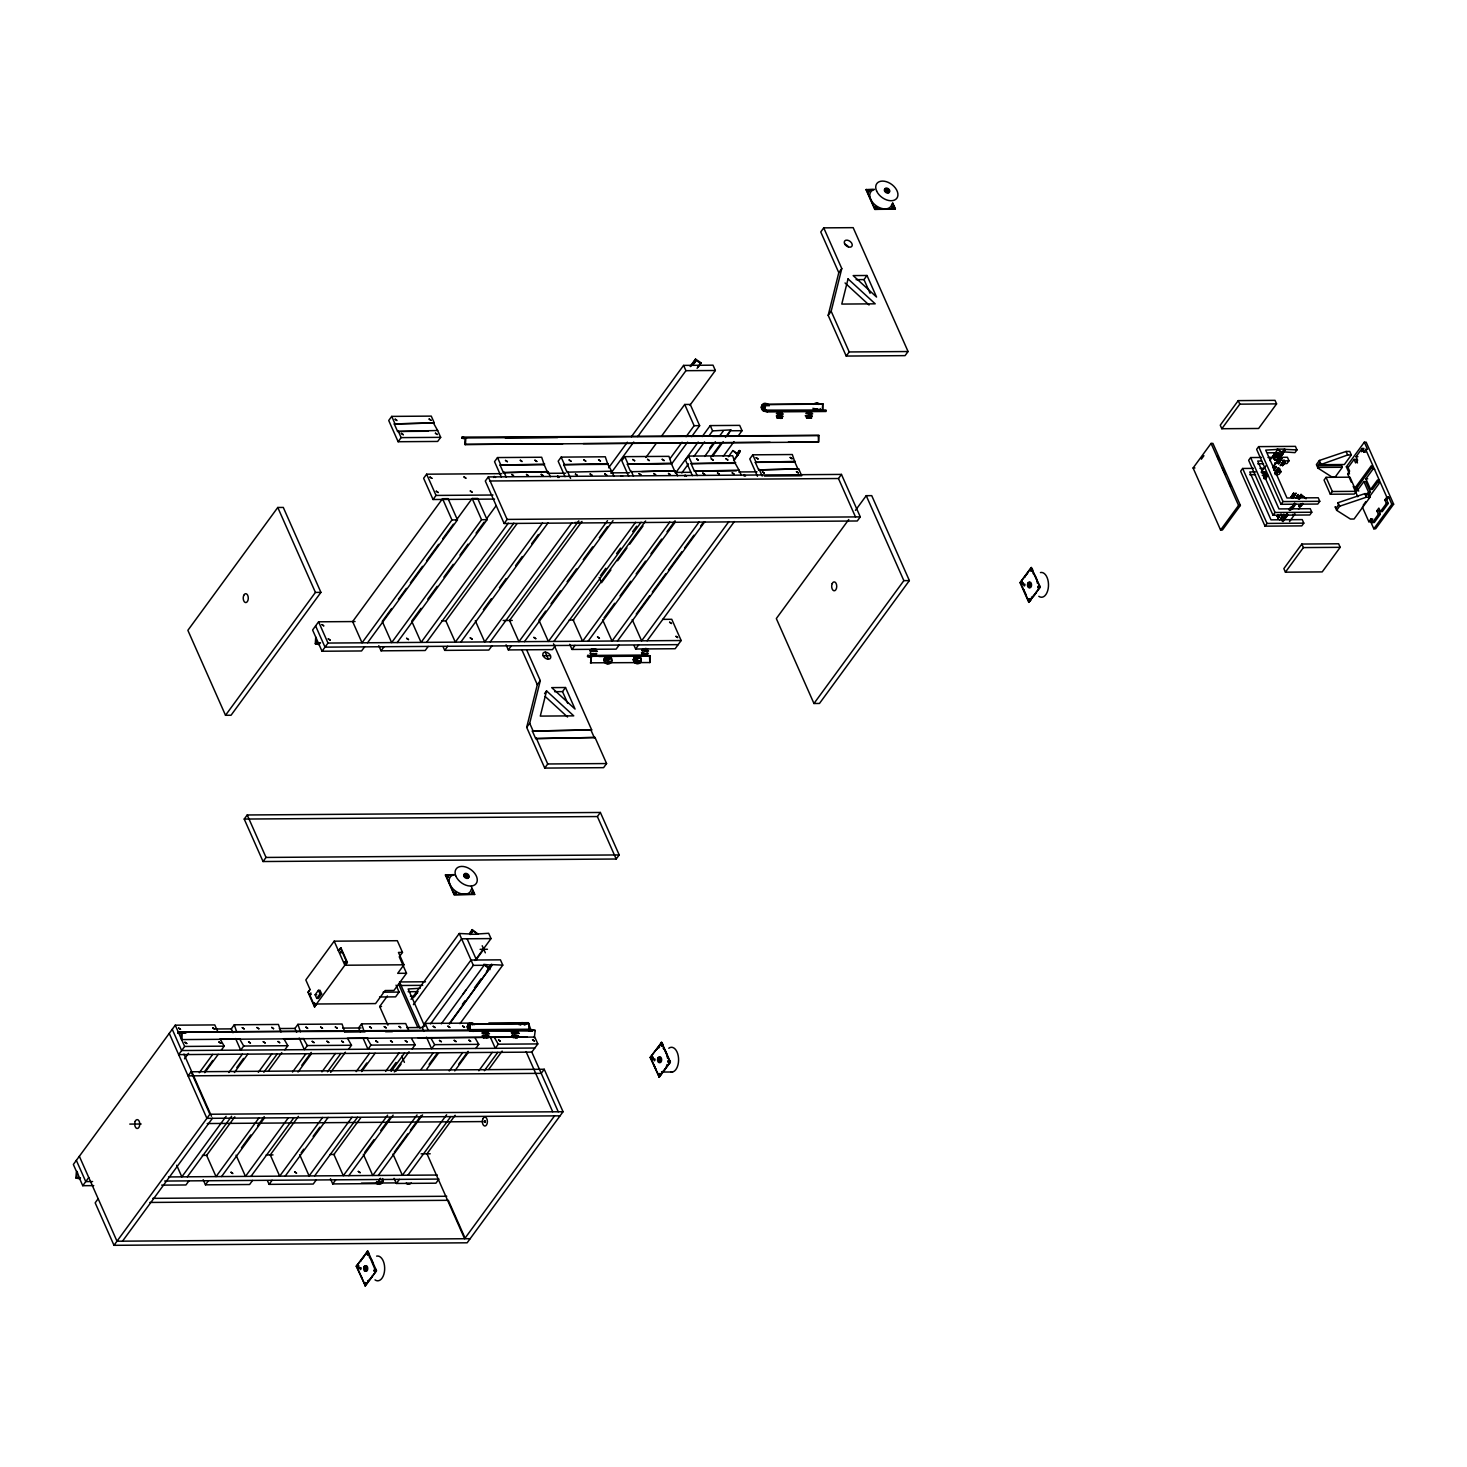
<?xml version="1.0" encoding="UTF-8"?>
<svg xmlns="http://www.w3.org/2000/svg" width="1467" height="1467" viewBox="0 0 1467 1467"><rect width="100%" height="100%" fill="white"/><g stroke="black" fill="none" stroke-linecap="round" stroke-linejoin="round"><path stroke-width="1.5" d="M93.741 1185.611L82.757 1185.703L79.731 1178.845L75.936 1177.983L76.394 1171.344L73.35 1164.468L175.251 1025.195L214.787 1024.92L217.831 1031.778M220.673 1039.993L224.194 1046.154L184.659 1046.448L178.662 1054.626L531.824 1052.114L537.821 1043.917L534.777 1037.077L181.615 1039.59L181.376 1033.905L178.222 1033.19L178.296 1032.09L515.284 1030.567M184.659 1046.448L181.615 1039.59L182.073 1032.933M315.295 643.738L315.735 637.081L315.992 642.766L319.146 643.481L319.072 644.6L315.295 643.738L319.843 643.701M461.995 438.211L462.068 437.111L819.008 435.442L818.549 442.099L464.764 444.464L465.149 438.926L461.995 438.211L466.543 438.175M465.406 444.611L465.846 437.955L462.068 437.111M469.348 1030.604L469.807 1023.966L528.67 1023.544L528.909 1029.229L532.063 1029.944L531.989 1031.044L469.348 1030.604L476.133 1030.567M532.063 1029.944L473.199 1030.366L470.045 1029.651L469.807 1023.966M473.126 1031.466L473.199 1030.366M483.01 1037.481L483.138 1035.537L488.108 1035.959L487.979 1037.902L483.01 1037.481L484.605 1037.389M483.542 1033.263C484.697 1027.285 481.91 1034.968 485.595 1033.557C489.52 1035.757 487.814 1027.468 487.851 1033.593M483.89 1037.811L484.018 1035.849M485.595 1033.557L485.76 1031.191L483.707 1030.898M486.366 1038.013L486.512 1036.069M512.441 1037.279L512.57 1035.317L517.539 1035.739L517.411 1037.701L512.441 1037.279L517.411 1037.701M517.283 1033.391C518.309 1027.413 517.558 1036.931 512.973 1033.061L513.322 1030.439L515.577 1030.476M512.973 1033.061L513.322 1030.439M513.322 1037.591L513.45 1035.629M515.027 1033.355L515.192 1030.989L513.138 1030.696M515.797 1037.811L515.944 1035.849M531.366 1030.678L531.457 1029.559L535.235 1030.421L534.281 1037.756M587.644 655.456L591.421 656.317L590.963 662.956L590.706 657.271L587.552 656.556L587.644 655.456L644.233 655.052M646.415 656.152L646.489 655.034L650.284 655.896L649.826 662.552L590.339 662.827M649.569 656.868L649.826 662.552M763.849 404.397L763.408 411.053L767.186 411.915L826.049 411.493L826.123 410.375L764.105 410.082L763.849 404.397L822.712 403.975L822.969 409.66M767.186 411.915L767.259 410.797L764.105 410.082M782.021 418.352L781.269 416.078L782.021 418.352L777.07 417.93L777.198 415.968L778.794 415.858M782.094 413.786L777.602 413.712L777.95 411.09M777.95 418.242L777.198 415.968M779.655 414.006L779.821 411.64L782.259 411.42L781.911 414.042M780.426 418.462L780.554 416.5L782.168 416.39M806.502 417.71L806.63 415.766L811.581 416.188L811.453 418.15L806.502 417.71L811.453 418.15M811.526 413.566L807.015 413.492L807.18 411.127M807.382 418.04L807.51 416.078M809.087 413.786L809.252 411.42M809.857 418.242L809.986 416.298M810.573 417.82L810.701 415.876L811.581 416.188M811.343 413.822L811.691 411.2M818.549 442.099L818.311 436.414M822.253 410.632L822.712 403.975M591.659 655.987L591.843 653.622L595.859 653.714L595.675 656.079L591.659 655.987L590.908 653.273M594.685 650.706L597.417 651.348L591.311 651.036L591.458 649.074L595.95 649.129L595.657 651.385L589.697 650.761L591.751 650.523M591.604 648.799L591.311 651.036M593.42 651.348L593.567 649.404M594.135 656.207L594.3 653.842M647.35 653.347L647.185 655.712L642.234 655.272L642.418 652.907L643.958 652.778M642.821 650.67C639.594 646.782 650.101 653.659 645.205 650.394M643.169 655.621L642.418 652.907M644.93 650.981L645.058 649.037L642.968 648.707M645.627 655.841L645.81 653.475M646.415 652.998L647.185 655.712M647.167 651L647.442 648.762L645.333 648.451M357.159 1266.461L357.526 1265.324L358.718 1266.076M357.911 1265.911L357.563 1267.396L357.71 1265.324M366.952 1253.038L367.245 1254.34L366.878 1252.855M367.52 1252.286L367.539 1254.762L367.263 1252.286M374.232 1270.11L375.094 1269.432L374.232 1270.752M375.772 1270.899L375.955 1269.762M660.425 1044.321L661.434 1046.026L662.644 1044.027L661.14 1045.623L660.645 1043.807L662.442 1044.284M658.555 1074.651L660.315 1075.403M660.132 1075.219L660.315 1074.082M668.365 1061.228L668.365 1062.181M668.915 1060.458C666.201 1062.016 670.584 1062.713 668.292 1061.044M667.87 1061.54L669.117 1062.933L670.126 1060.934M1020.977 582.894C1023.801 583.481 1021.655 582.252 1021.802 584.233M1028.477 584.508C1028.734 588.652 1030.751 582.307 1028.477 584.508A2.787 1.577 89.6 0 1 1030.678 582.454A2.787 1.577 89.6 0 1 1031.044 586.983A2.787 1.577 89.6 0 1 1028.514 586.011M1031.924 569.123L1031.924 570.773L1032.273 569.288M1028.477 599.801L1029.284 598.664L1030.219 600.553M1030.219 599.233L1028.495 600.223L1029.302 601.14M1030.366 600.223C1028.899 595.804 1026.955 603.139 1030.494 600.663C1027.835 602.222 1030.549 595.969 1030.586 600.37M1039.021 585.626L1038.049 587.864L1039.956 586.965M1038.929 587.625C1042.982 587.277 1035.922 583.976 1038.838 588.102M1262.427 472.081L1264.664 471.879L1266.461 473.566L1265.251 476.793M1275.208 456.2L1276.418 452.973L1278.656 452.771L1280.453 454.44L1280.013 456.31M1275.978 454.843L1276.418 452.973M553.517 643.775L591.696 729.943L532.338 731.043L535.675 738.579L595.034 737.479L606.586 763.555L603.597 767.663L544.734 768.085L526.69 727.375L537.307 684.686L540.296 680.596L526.763 650.064M526.69 727.375L529.697 723.268L540.296 680.596M546.568 690.902L540.296 716.098L573.744 715.859L546.568 690.902L544.569 693.634M828.177 315.35L838.794 272.66L841.783 268.571L823.739 227.862L853.171 227.66L908.073 351.53L905.066 355.637L846.221 356.059L828.177 315.35L831.166 311.242L841.783 268.571M1275.08 468.303L1273.484 466.213L1275.465 467.533L1273.741 470.357L1276.253 466.451L1273.943 469.953M341.628 952.761C340.674 948.672 340.197 955.585 341.004 951.533M357.196 1266.259L357.966 1265.324M358.681 1265.728L358.351 1267.726L357.196 1266.883M366.603 1252.763L366.512 1254.01M367.722 1253.203L368.602 1253.827L367.282 1254.762M365.558 1283.79C364.384 1284.67 364.806 1280.636 365.833 1283.643M366.218 1283.002L366.182 1284.303L366.493 1282.965M375.094 1270.11L374.617 1271.266M375.002 1269.945L375.754 1269.193L376.139 1270.312M651.091 1057.524C652.412 1054.516 652.595 1060.843 651.165 1058.349M651.256 1058.496L651.238 1057.175M653.108 1058.587L653.09 1057.065M660.957 1044.027L660.828 1044.962M660.608 1044.907C662.13 1044.577 662.864 1045.751 660.902 1044.027M658.591 1074.431C658.738 1071.075 658.811 1078.502 658.665 1075.256M660.04 1075.513L659.123 1073.514M1021.014 582.674L1021.784 581.757M1030.733 569.783C1030.898 572.79 1032.438 567.216 1030.604 569.453M1032.64 569.453L1032.273 571.103L1031.558 570.26M1029.944 600.663L1029.944 599.141M1028.77 602.332L1039.92 587.167L1031.154 567.527L1040.305 587.167L1028.77 602.332L1020.06 582.692L1031.154 567.527M559.165 477.417L557.607 475.95L558.102 477.564M447.692 875.909C446.023 878.201 449.25 872.315 447.71 877.028M446.683 876.056L448.645 875.634M448.462 877.064C444.208 872.645 449.599 880.53 448.095 874.772M453.798 892.798L456.017 893.77M454.33 893.458L456.182 892.871M467.643 875.799L465.662 875.139L467.276 876.422L467.221 874.68L465.864 875.084L467.478 876.166M473.621 893.623C470.284 889.405 472.942 897.309 473.639 892.229M472.796 892.669L471.916 893.311M472.942 891.753L472.594 892.725L473.786 892.559M745.493 476.097L744.172 474.593L744.191 476.097M869.179 191.315C865.31 187.593 869.124 195.386 869.069 189.995M867.896 191.444L867.474 190.49L869.344 190.49M867.804 191.535L868.519 190.728M869.106 191.755C871.178 187.886 864.65 190.527 869.509 191.168M874.827 207.654L876.312 208.296L874.772 207.654M875.836 207.507L876.221 206.939M875.854 208.626L876.771 206.737L874.534 207.287M886.306 189.83C888.434 187.281 889.02 192.911 886.581 189.995M892.376 206.81C891.569 211.211 897.566 206.15 892.725 206.535M894.21 208.516L893.256 207.415M605.009 661.855L603.836 659.93L604.752 657.619L606.806 657.216M634.441 661.654L633.267 659.728L634.166 657.399L636.238 656.996M765.004 406.744L765.096 408.431M468.468 1028.789L467.331 1026.808L468.266 1024.479L470.357 1024.149L529.294 1023.691M763.647 409.458L761.391 407.239L762.327 404.929L764.399 404.58L823.354 404.122M634.404 658.646L634.477 660.297M647.442 648.762L645.058 649.037M1280.911 459.905L1282.231 458.181L1278.821 463.59L1277.152 461.371M1278.38 463.755L1281.461 459.336L1279.481 458.016M1276.913 516.347L1277.922 515.009L1279.554 516.109L1278.546 517.448L1276.913 516.347L1278.912 516.732M1290.905 497.221L1293.656 493.114L1294.921 494.947L1292.537 498.34L1290.905 497.221L1293.656 493.114M1263.821 477.307L1263.784 476.188M366.787 1253.02L367.887 1252.36L367.795 1254.028M366.493 1283.973L365.045 1284.725M376.047 1270.935L374.965 1270.275M660.407 1075.256L659.123 1075.989L659.288 1073.606M1031.081 571.195C1034.125 567.711 1030.769 570.241 1030.549 570.278M1038.196 587.515L1039.388 585.608L1039.204 587.515M1263.894 473.254L1264.664 471.879M1274.603 459.868L1274.273 456.714L1275.667 455.375L1278.032 456.072L1279.004 458.107L1276.987 460.565L1274.603 459.868L1274.273 456.714A3.869 2.916 29.7 0 1 1276.162 452.845A3.869 2.916 29.7 0 1 1280.966 455.925A3.869 2.916 29.7 0 1 1278.105 459.171M1273.631 457.832L1275.667 455.375M1265.691 474.923L1266.461 473.566M1277.885 454.128L1278.656 452.771M1265.031 477.215L1264.389 478.334L1264.041 475.18L1265.031 477.215L1263.637 478.554M1278.362 459.226L1278.032 456.072M1276.987 460.565L1279.004 458.107M1279.682 455.815L1280.453 454.44M690.627 366.548L695.541 359.103L701.098 362.826L698.054 367.117M700.731 363.468L696.091 360.35L694.221 363.504L693.304 362.881M738.029 454.935L740.267 451.158L739.35 450.534L737.479 453.688L732.84 450.571L738.029 454.935L734.013 460.418M424.788 1026.442L408.156 988.978L420.24 988.281M472.264 929.638L470.43 934.296L478.26 934.241L472.264 929.638L469.587 933.287M474.96 960.537L491.023 938.587L488.658 933.287L477.472 933.984L472.832 930.885L470.962 934.039L459.244 933.489L411.053 999.339M441.329 1023.801L484.55 964.644L489.189 967.743L486.512 971.411M489.189 967.743L491.06 964.589L502.778 965.139L500.43 959.84L470.999 960.041L424.165 1024.058M490.033 969.632L483.762 964.387L491.977 965.213L449.599 1023.874M1296.975 449.911L1284.303 449.36L1282.433 452.514L1277.812 449.415L1265.709 450.131L1286.962 497.991L1318.228 497.771L1319.787 501.311L1317.806 504.043L1281.003 504.3L1256.632 449.36L1258.631 446.628L1295.416 446.371L1296.975 449.911L1294.994 452.643L1282.873 451.836M1283.002 453.78L1284.872 449.104L1277.042 449.159L1283.002 453.78L1272.714 467.808M1301.027 494.397L1298.79 498.175L1299.725 498.798L1301.577 495.644L1306.217 498.743L1301.027 494.397L1298.46 497.9M1299.524 505.143L1298.735 506.482L1300.954 503.841M1280.801 464.489C1277.977 469.587 1287.182 455.669 1282.947 461.261M1278.344 517.503L1277.739 518.585L1281.058 513.982M1283.863 514.128L1279.774 519.978M1276.382 470.834L1277.464 469.092L1279.096 470.173L1275.061 472.704L1276.693 473.804L1279.096 470.173M1282.378 462.637L1283.46 460.895L1285.092 461.995C1284.982 466.066 1278.582 466.414 1282.378 462.637L1284.01 463.737M1282.47 465.736L1285.092 461.995M1282.195 516.604L1283.277 514.899L1285.257 516.256L1282.836 519.813L1280.874 518.474L1282.195 516.604L1284.175 517.943M1296.186 497.496L1297.268 495.791L1299.23 497.13L1298.148 498.835M1282.598 519.996L1283.68 518.309M1276.767 462.123L1279.096 458.786L1281.076 460.106M1295.984 497.881L1298.13 494.471L1297.451 495.259M1263.014 473.126L1264.957 473.016M1276.987 454.018L1279.206 454.128M1265.287 474.593L1265.214 473.254M605.174 658.573L605.046 660.498M1294.426 495.241L1296.094 493.095L1292.849 498.065M1276.95 469.458L1278.289 467.735L1274.86 473.144M892.816 202.959L895.2 209.176L874.754 209.359L866.043 189.701L874.46 189.316M874.754 209.359L895.438 208.846M471.292 886.306L474.538 894.485L454.092 894.668L445.4 875.01L453.816 874.625M454.092 894.668L474.776 894.155M277.776 507.472L187.868 630.333L225.515 715.291L231.034 715.254L320.925 592.375L283.296 507.435L277.776 507.472L315.423 592.411L225.515 715.291M391.726 416.39L388.718 420.497L398.144 441.732L437.679 441.439L440.687 437.349L437.643 430.509L397.594 431.463L394.256 423.926L434.305 422.954L431.261 416.115L391.726 416.39L394.751 423.248M398.144 441.732L401.133 437.624L440.687 437.349M394.256 423.926L434.305 422.954M437.643 430.509L433.81 423.651M355.051 621.55L318.596 621.806L312.599 630.003L322.025 651.238L361.56 650.963L364.568 646.874M501.806 473.658L426.622 474.189L423.615 478.279L433.04 499.513L494.544 499.073M322.025 651.238L328.003 643.059L681.165 640.529L671.758 619.294L662.644 619.367M433.04 499.513L436.029 495.424L492.985 495.021M442.539 498.707L352.63 621.568L362.037 642.803L451.946 519.941L457.466 519.905L448.058 498.652L442.539 498.707L451.946 519.941M550.308 476.775L548.035 471.64L503.401 472.631L500.064 465.094L544.202 464.782L541.671 457.246L497.515 457.557L494.526 461.665L501.366 477.105M391.634 608.53L382.245 621.366L391.652 642.601L481.561 519.721L487.081 519.685L477.674 498.45L472.154 498.487L456.054 520.492M398.346 599.361L406.396 588.359M410.412 582.857L422.496 566.335M426.53 560.834L438.596 544.33M442.631 538.829L453.358 524.159M488.309 476.922L485.302 481.029L504.135 523.499L857.278 520.987L860.285 516.879L841.453 474.409L488.309 476.922L507.124 519.41L504.135 523.499M367.557 642.766L457.466 519.905M500.064 465.094L544.697 464.104M244.219 819.063L247.226 814.974L600.37 812.461L619.202 854.931L616.195 859.02L263.051 861.532L244.219 819.063L597.381 816.551L600.37 812.461M503.401 472.631L548.035 471.64M378.779 645.682L381.053 650.816L384.061 646.727M421.066 608.31L411.677 621.146L421.084 642.381L508.297 523.187M427.777 599.141L437.166 586.305M443.878 577.136L453.266 564.3M459.978 555.131L468.028 544.129M476.078 533.126L484.128 522.124M486.824 518.456L496.213 505.62M397.172 642.564L487.081 519.685M263.051 861.532L266.04 857.443L619.202 854.931M613.958 476.317L611.684 471.182L567.032 472.172L563.695 464.654L607.833 464.324L605.303 456.787L561.164 457.117L558.157 461.206L565.015 476.647M426.604 642.344L513.817 523.151M517.007 523.719L445.876 620.908L455.302 642.143L542.515 522.949M428.199 646.415L425.21 650.504L381.053 650.816M563.695 464.654L608.347 463.645M443.181 646.947L444.703 650.376L447.692 646.269M483.358 609.704L491.408 598.683M499.458 587.68L506.17 578.511M515.577 565.675L522.27 556.506M531.677 543.67L538.389 534.501M460.803 642.106L548.035 522.894M181.615 1039.59L178.277 1032.053L470.192 1029.981M82.757 1185.703L88.754 1177.506M608.622 467.826L627.363 442.209M631.378 436.726L683.585 365.393L713.017 365.173L715.364 370.491L689.93 405.24M571.947 522.729L484.715 641.941L475.308 620.706M611.684 471.182L607.833 464.324M610.987 473.126L633.744 442.044M637.742 436.543L685.933 370.693L715.364 370.491M690.187 366.42L695.541 359.103M677.589 475.858L675.315 470.724L630.682 471.732L627.344 464.195L671.483 463.884L668.952 456.347L624.795 456.659L621.806 460.748L628.646 476.207M184.494 1058.826L188.51 1053.324M693.414 364.018L696.091 360.35M490.235 641.904L578.805 520.858M581.977 521.427L509.526 620.449L518.933 641.684L607.503 520.657M491.848 645.957L488.841 650.064L444.703 650.376M697.082 368.327L701.098 362.826M627.344 464.195L671.978 463.187M98.161 1198.741L95.172 1202.83L113.986 1245.318L467.148 1242.806L563.053 1111.729L544.22 1069.26L191.077 1071.772L188.069 1075.861L541.231 1073.349L544.22 1069.26M645.902 457.502L656.611 442.869M661.965 435.552L684.722 404.47L690.242 404.434L699.649 425.668L691.617 436.634M506.06 644.783L508.334 649.918L511.341 645.828M199.274 1072.725L212.697 1054.388M280.967 1031.998L278.437 1024.461L234.28 1024.791L231.291 1028.88L232.996 1032.731M204.72 1071.46L212.77 1060.458M204.793 1072.689L218.216 1054.351M221.205 1050.262L224.194 1046.154M823.739 227.862L820.75 231.951L838.794 272.66M236.829 1032.31L234.28 1024.791M545.669 611.079L538.957 620.248L548.365 641.482L635.596 522.27M551.024 603.744L560.431 590.908M567.124 581.739L576.531 568.903M583.243 559.734L592.631 546.879M599.343 537.711L607.393 526.708M524.452 641.647L613.023 520.62M240.166 1039.846L243.705 1046.026L240.698 1050.115L235.564 1038.526M670.034 458.621L682.082 442.172M686.098 436.671L694.129 425.705L699.649 425.668M671.538 464.067L687.601 442.117M228.889 1072.524L242.312 1054.186M236.829 1067.573L243.54 1058.404M234.408 1072.487L247.813 1054.131M641.721 471.64L675.315 470.724M600.516 575.577L605.853 568.261M616.562 553.627L620.578 548.145M632.625 531.677L636.641 526.195M675.462 473.144L698.2 442.044M702.216 436.561L710.248 425.595L739.68 425.375L742.045 430.693L738.029 436.176M736.342 470.852L694.404 471.164L691.067 463.627L735.205 463.315L732.675 455.779L688.536 456.09L685.529 460.18L692.369 475.638M399.317 956.741L402.49 952.395L397.319 940.714L334.183 941.172L305.814 979.938L310.05 989.492L308.015 992.279L314.451 1006.784L317 1003.996L375.57 1003.593L385.124 990.537L393.945 990.463L406.524 973.263L399.427 957.217M553.884 641.446L641.097 522.234M113.986 1245.318L209.891 1114.242L563.053 1111.729M645.627 520.968L573.157 620.009L582.582 641.244L669.796 522.032M555.48 645.498L552.491 649.606L508.334 649.918M610.895 569.911L601.525 582.711L599.178 577.411M617.589 560.761L626.959 547.961M629.636 544.294L643.004 526.011M681.825 472.961L688.518 463.829M693.873 456.512L704.582 441.879M708.598 436.377L712.614 430.895L730.841 429.886L727.229 436.249M691.067 463.627L735.7 462.618M122.513 1241.174L212.422 1118.312M340.986 947.939L338.419 950.726L340.986 947.939L347.404 962.444L345.387 965.231M709.625 448.224L712.302 444.574M704.673 456.42L715.383 441.787M719.38 436.304L723.396 430.821M694.404 471.164L739.038 470.155L741.33 475.29M226.101 1116.332L181.835 1176.846L176.7 1165.256M258.32 1072.304L271.725 1053.966M315.13 994.773L318.394 990.317L320.008 990.298L321.621 993.929L318.357 998.385L316.744 998.385L315.13 994.773L316.744 994.754M284.305 1039.535L287.844 1045.714L284.855 1049.804M710.78 457.319L721.471 442.686M725.487 437.203L730.841 429.886M712.504 456.365L723.213 441.732M316.744 998.385L319.989 993.929L321.621 993.929M569.709 644.325L571.983 649.459L574.972 645.37M344.617 1031.558L342.068 1024.021L297.929 1024.333L294.94 1028.422L296.646 1032.291M187.336 1176.809L231.621 1116.277M263.84 1072.267L277.245 1053.929M314.451 1006.784L346.89 962.444L340.454 947.939M234.812 1116.845L206.627 1155.354L216.034 1176.607L258.981 1117.909M268.351 1071.002L281.774 1052.664M188.95 1180.862L185.942 1184.969L161.663 1185.134M300.46 1031.869L297.929 1024.333M603.946 617.955L614.673 603.285M620.046 595.95L630.773 581.28M636.146 573.945L645.535 561.109M650.908 553.774L661.635 539.104M667.008 531.769L675.058 520.767M588.102 641.207L675.315 521.995M723.304 456.292L734.013 441.659M728.457 456.695L732.84 450.571M303.797 1039.388L307.337 1045.568L304.347 1049.657L299.213 1038.086M554.618 691.672L562.521 691.617L565.51 687.51L575.064 709.074L551.702 687.62L565.51 687.51M856.105 279.647L863.99 279.592L866.997 275.484L876.551 297.049L853.171 275.594L866.997 275.484M736.672 454.183L739.35 450.534M733.592 460.29L740.267 451.158M203.161 1179.688L205.453 1184.823L208.442 1180.733M292.52 1072.065L305.943 1053.728M241.432 1147.817L250.82 1134.981M257.532 1125.812L264.243 1116.644M301.817 1065.28L311.206 1052.444M699.227 521.83L612.014 641.024L602.589 619.789M221.554 1176.552L264.5 1117.872M298.039 1072.029L311.462 1053.691M739.038 470.155L735.205 463.315M636.238 614.086L649.661 595.749M652.338 592.081L665.761 573.725M668.439 570.058L681.862 551.72M684.539 548.053L693.928 535.217M700.639 526.048L703.335 522.38M764.38 476.042L801.716 475.766L798.69 468.927L758.641 469.88L755.303 462.343L794.857 462.068L792.308 454.532L752.773 454.825L749.765 458.914L757.467 476.28M617.515 640.987L704.747 521.794M619.129 645.058L616.122 649.148L571.983 649.459M755.303 462.343L795.352 461.39M758.641 469.88L798.69 468.927M288.412 1117.707L245.466 1176.387L236.059 1155.152M321.951 1071.864L335.375 1053.508M544.734 768.085L547.723 763.977L606.586 763.555M846.221 356.059L849.21 351.952L908.073 351.53M347.954 1039.076L351.493 1045.256L348.486 1049.345M402.49 952.395L398.456 952.431L403.938 964.809L397.704 973.336L406.524 973.263M634.111 645.59L635.633 649.019L638.622 644.912M728.842 521.61L641.611 640.822L632.204 619.587M408.761 1030.421L405.717 1023.563L361.579 1023.874L358.571 1027.964L360.277 1031.833M250.985 1176.351L293.932 1117.671M327.471 1071.809L340.894 1053.471M298.443 1116.387L270.276 1154.914L279.684 1176.149L322.612 1117.469M330.662 1072.377L345.423 1052.206M387.93 1025.14L379.678 1006.527L387.398 996.001M647.13 640.786L734.362 521.574M252.581 1180.422L249.592 1184.511L205.453 1184.823M364.109 1031.411L361.579 1023.874M396.053 985.164L399.097 992.077L395.595 996.863L379.568 996.973M532.338 731.043L591.696 729.943M367.447 1038.948L370.986 1045.109L367.979 1049.217L362.844 1037.627M535.675 738.579L595.034 737.479M267.562 1180.935L269.084 1184.364L272.092 1180.275M356.169 1071.607L369.592 1053.269M413.456 997.688L417.673 991.784M301.047 1152.86L303.724 1149.193M313.113 1136.357L319.824 1127.188M361.432 1070.342L366.787 1063.007M285.203 1176.112L328.131 1117.414M361.689 1071.57L375.112 1053.233M413.401 1004.657L461.592 938.807L491.023 938.587M681.165 640.529L675.168 648.726L635.633 649.019M470.155 934.552L472.832 930.885M352.043 1117.249L309.115 1175.929L299.69 1154.694M385.601 1071.405L399.024 1053.068M411.585 1038.636L415.124 1044.797L412.135 1048.887M390.699 1069.791L396.053 1062.475M469.348 1023.104L425.21 1023.416L422.221 1027.523L423.926 1031.374M314.635 1175.892L357.563 1117.212M391.121 1071.368L404.544 1053.031M360.754 1117.781L333.908 1154.456L343.315 1175.69L387.6 1115.177M394.293 1071.937L409.055 1051.747M475.73 960.28L483.762 949.296M316.23 1179.963L313.223 1184.052L269.084 1184.364M395.723 1071.442L401.078 1064.125M430.528 1023.874L473.346 965.359L484.147 965.268M489.868 480.993L838.464 478.517L841.453 474.409M463.132 993.911L465.809 990.243M431.096 1038.489L434.617 1044.669L431.628 1048.758L426.494 1037.169M488.383 968.257L491.06 964.589M488.914 968L491.592 964.332M462.417 1004.327L465.094 1000.677M474.464 987.859L481.158 978.727M449.159 1023.746L491.977 965.213M330.46 1178.771L332.734 1183.924L335.723 1179.816M421.157 1069.333L433.223 1052.811M364.678 1152.42L374.067 1139.566M380.778 1130.397L390.185 1117.561M429.098 1064.382L437.148 1053.379M459.96 1023.673L502.778 965.139M348.834 1175.654L393.119 1115.14M426.677 1069.278L438.743 1052.774M848.77 519.52L776.318 618.561L813.965 703.5L819.466 703.463L909.375 580.584L871.728 495.644L866.227 495.681L855.481 510.351M417.031 1114.957L372.746 1175.489L363.339 1154.254M449.232 1070.947L462.655 1052.609M475.235 1038.178L478.774 1044.339L475.766 1048.447M394.293 1152.2L407.716 1133.863M410.393 1130.195L421.139 1115.525M458.713 1064.18L468.101 1051.326M378.266 1175.452L422.551 1114.92M454.752 1070.91L468.175 1052.572M379.861 1179.505L376.872 1183.594L332.734 1183.924M494.727 1038.049L498.267 1044.211L495.278 1048.3L490.143 1036.711M394.091 1178.331L396.365 1183.466L399.372 1179.376M446.646 1114.755L402.361 1175.269L392.954 1154.034M478.847 1070.745L492.27 1052.389M407.881 1175.232L450.827 1116.552M484.367 1070.69L497.79 1052.352M455.155 1115.287L426.989 1153.796L464.617 1238.735L554.526 1115.874M488.713 1069.425L502.136 1051.087M356.243 1266.259L367.777 1251.094L376.487 1270.734L365.393 1285.899L356.243 1266.259L361.139 1260.19M362.239 1258.668L367.777 1251.094M530.944 1030.219L528.395 1022.682L488.859 1022.976M484.367 1122.237L485.375 1120.88M364.953 1285.899L376.487 1270.734M813.965 703.5L903.855 580.639L909.375 580.584M650.156 1057.524L661.69 1042.377L670.401 1062.016L659.306 1077.163L650.156 1057.524L661.69 1042.377M658.866 1077.181L670.401 1062.016M1020.06 582.692L1031.594 567.527M1238.24 400.619L1220.251 425.192L1221.828 428.731L1258.613 428.474L1276.583 403.883L1275.025 400.344L1238.24 400.619L1239.798 404.159L1221.828 428.731M1193.093 467.991L1211.082 443.419L1212.916 443.401L1240.404 505.437L1222.414 530.009L1220.581 530.009L1193.093 467.991L1194.927 467.973M1201.363 459.208L1203.93 455.687M1253.46 468.395L1242.641 468.468L1240.642 471.2L1265.031 526.158L1301.816 525.883L1303.815 523.151L1302.238 519.611L1270.972 519.831L1249.737 471.971L1255.587 471.934M1261.455 457.466L1250.636 457.557L1248.637 460.29L1273.026 515.229L1309.811 514.972L1311.81 512.24L1310.233 508.701L1278.967 508.921L1257.714 461.06L1261.62 461.023M1261.107 472.227L1265.874 465.846M1269.725 460.583L1277.812 449.415M1220.581 530.009L1238.57 505.437L1240.404 505.437M1281.736 452.881L1284.303 449.36M1273.668 465.791L1277.537 460.528M1280.104 457.007L1285.275 449.984M1280.526 456.805L1284.12 451.873M1265.012 478.352L1267.58 474.831M1279.426 468.211L1281.003 471.751L1279.004 474.483L1275.098 474.501M1280.929 457.337L1287.421 457.282L1288.998 460.821L1286.999 463.554L1283.093 463.59M1265.031 526.158L1267.03 523.426L1303.815 523.151M1273.026 515.229L1275.025 512.496L1311.81 512.24M1281.003 504.3L1283.002 501.567L1319.787 501.311M1317.659 465.662L1319.658 462.93L1320.447 464.691L1344.359 464.526L1351.345 454.972L1349.768 451.433L1346.101 451.451L1319.365 460.473L1316.376 464.562L1317.934 468.101L1331.688 476.848L1335.355 476.812L1342.36 467.258L1341.572 465.479L1317.659 465.662L1317.934 468.101M1320.447 464.691L1347.66 454.99L1351.345 454.972M1284.322 517.209L1286.907 513.707M1289.475 510.186L1294.609 503.163M1282.085 520.987L1287.237 513.963M1289.805 510.461L1294.939 503.438M1283.607 520.217L1287.458 514.954M1291.308 509.691L1293.876 506.17M1299.01 499.147L1301.577 495.644M1283.02 521.61L1288.154 514.587M1292.005 509.324L1295.856 504.061M1289.53 521.574L1295.031 513.908M1298.515 509.287L1302.733 503.383M1326.04 477.343L1324.041 480.076L1330.331 494.232L1354.243 494.067L1356.223 491.335L1349.952 477.178L1326.04 477.343L1332.329 491.5L1330.331 494.232M1351.327 482.185L1347.641 473.859L1349.475 473.859L1346.339 466.781L1364.328 442.209L1366.162 442.19L1393.65 504.208L1375.661 528.78L1373.827 528.798L1370.691 521.72L1372.69 518.988L1370.856 519.006L1368.858 521.739L1362.403 507.16M1357.47 462.93L1355.911 459.391L1354.059 459.409L1348.063 467.606L1349.64 471.145L1347.641 473.859M1354.059 459.409L1355.636 462.949L1357.635 460.216L1356.058 456.677L1362.054 448.48L1363.888 448.462L1361.504 451.744M1362.054 448.48L1363.687 452.148L1365.685 449.415L1367.519 449.397L1364.328 442.209M1301.834 544.055L1283.845 568.628L1285.422 572.167L1322.207 571.91L1340.178 547.319L1338.619 543.78L1301.834 544.055L1303.393 547.594L1285.422 572.167M1338.069 502.686L1338.362 505.125L1336.364 507.857L1335.08 506.775L1336.639 510.314L1350.392 519.043L1354.059 519.025L1370.05 497.166L1368.473 493.627L1364.805 493.664L1338.069 502.686L1339.646 506.225L1336.639 510.314M1368.106 495.369L1370.435 492.178L1365.722 481.561L1363.888 481.561L1356.902 491.133L1355.325 487.594L1371.315 465.736L1372.874 469.275L1365.887 478.847L1370.581 489.465L1372.434 489.446L1379.42 479.892M1355.325 487.594L1357.158 487.576L1371.81 467.551M1366.254 495.369L1368.583 492.197L1370.435 492.178M1370.581 489.465L1377.586 479.892L1379.145 483.432L1368.491 498.01M1363.173 505.29L1365.832 501.641M1370.856 519.006L1372.415 522.545L1378.412 514.349L1376.853 510.809L1378.852 508.077L1380.41 511.616L1382.244 511.616L1388.24 503.419L1386.682 499.88L1388.681 497.148L1391.816 504.226L1373.827 528.798M1380.41 511.616L1386.407 503.438L1384.83 499.899L1386.828 497.166L1388.681 497.148M1376.853 510.809L1378.687 510.791L1380.245 514.33L1374.267 522.527L1372.415 522.545M1295.288 494.232L1294.279 495.571L1292.647 494.471M1274.493 468.817L1275.465 467.533M867.382 191.077L868.886 189.848M868.317 189.665L868.336 190.783M886.38 189.646L888.305 190.71L886.508 189.775M875.212 206.389L875.432 208.827M874.992 206.755L877.138 207.929M892.119 207.14L894.375 206.59M892.816 206.242L894.393 208.039M893.751 208.387L893.055 207.195L892.725 208.167M447.673 874.974L447.673 876.111M453.871 892.596L456.127 892.046M455.504 893.861L455.192 892.816M455.797 894.137L454.036 892.468M472.227 893.605L472.961 892.798M606.696 659.472L609.41 657.986L607.796 659.728L608.145 662.149L606.696 659.472L607.796 659.728M611.702 661.085L608.97 662.571L611.702 661.085L611.372 658.665L608.31 657.729M639.52 662.626L636.458 661.69L636.128 659.27L637.742 657.528L640.786 658.445L641.134 660.883L638.402 662.369L641.134 660.883M636.458 661.69L637.558 661.947L637.228 659.508L638.842 657.766M380.503 1178.313L378.889 1180.055L379.22 1182.475L381.163 1183.154L382.777 1181.412L382.447 1178.991M609.465 661.03C606.77 663.341 607.283 656.849 609.63 659.343M637.467 658.811L637.081 660.755L638.897 660.828M764.344 409.11L764.05 406.689L767.003 405.277M1030.806 569.178L1031.539 571.176M1022.811 582.472C1025.085 587.809 1018.997 577.026 1021.986 584.233M1021.729 584.141L1022.151 581.831M357.911 1267.726L358.278 1266.094M375.955 1271.082L374.58 1271.669M652.265 1058.991L652.54 1057.084M668.677 1062.952L669.851 1061.044M659.838 1073.972L658.848 1075.531M380.32 1181.613L379.164 1181.742M1284.872 462.105L1283.46 460.895M1277.464 469.092L1278.876 470.302M1276.693 473.804L1274.841 472.832M446.518 875.524L447.857 874.992M471.824 892.174C476.152 891.019 470.834 894.448 473.328 891.918M1021.545 584.233L1022.536 582.509M1038.654 585.7L1038.581 588.102M1029.045 601.14L1029.632 599.746M310.894 994.644L310.876 992.921M375.02 1269.193L374.012 1270.917L375.02 1271.669M375.589 1269.597L375.735 1271.247L367.337 1251.094M374.763 1271.669L375.222 1269.67M1339.646 506.225L1366.364 497.203L1370.05 497.166M762.528 409.22L764.6 408.871M815.139 409.091L817.229 408.743M521.849 1023.783L519.776 1024.113L520.877 1024.351M1277.005 458.566C1280.178 457.594 1274.475 454.568 1275.501 457.741M875.121 206.682L876.918 208.131M448.645 876.588L446.848 875.377M776.74 415.711C773.714 416.83 788.091 417.031 781.343 415.913M806.172 415.509L805.255 415.748L812.296 415.95M590.724 655.639L592.283 655.511M642.234 655.272L643.775 655.144M590.743 652.962C586.653 653.732 599.673 654.777 596.207 653.383M777.07 417.93L781.141 418.04M483.45 1035.244C477.802 1035.812 492.802 1037.004 488.144 1035.592M512.863 1035.042C507.105 1035.794 523.921 1036.619 516.714 1035.262M643.243 650.156C636.33 650.926 654.887 651.843 646.195 650.339M643.078 652.595C636.806 652.998 651.165 654.612 647.699 653.017M486.769 1033.483L484.44 1033.245L486.182 1033.19M866.043 189.701L872.865 189.646M445.4 875.01L454.477 874.937M1239.798 404.159L1276.583 403.883M767.259 410.797L826.123 410.375M397.594 431.463L428.364 431.243M731.244 430.766L742.045 430.693M465.846 437.955L819.008 435.442M505.29 437.9L557.68 437.533M712.614 436.433L762.748 436.066M464.764 444.464L562.741 443.767M583.243 443.621L770.083 442.3M788.311 442.172L817.926 441.952M1267.616 452.826L1275.428 452.771M1363.687 452.148L1365.52 452.129M1267.946 457.429L1272.274 457.392M1356.058 456.677L1357.91 456.659M1283.13 460.876L1288.998 460.821M1257.677 463.774L1263.527 463.719M1279.187 463.609L1274.878 462.765M1346.339 466.781L1348.191 466.763M1318.448 467.423L1342.36 467.258M547.374 473.328L565.602 473.199M611.171 472.869L629.398 472.741M674.967 472.411L690.92 472.301M738.763 471.971L756.99 471.842M1259.951 468.358L1264.279 468.321M1372.874 469.275L1374.707 469.275M1277.097 471.787L1281.003 471.751M1249.682 474.685L1255.55 474.648M1365.887 478.847L1367.721 478.829M1332.329 491.5L1356.223 491.335M1384.83 499.899L1386.682 499.88M1386.407 503.438L1388.24 503.419M1391.816 504.226L1393.65 504.208M507.124 519.41L860.285 516.879M1378.412 514.349L1380.245 514.33M574.844 522.509L581.629 522.472M1368.858 521.739L1370.691 521.72M1303.393 547.594L1340.178 547.319M315.423 592.411L320.925 592.375M441.64 620.944L446.188 620.908M503.144 620.504L512.258 620.431M569.233 620.028L573.78 619.991M315.992 642.766L320.558 642.748M678.176 644.636L325.014 647.149L315.607 625.914M543.12 655.712A4.474 2.916 36.2 0 0 549.997 658.738A4.474 2.916 36.2 0 0 547.283 652.613A4.474 2.916 36.2 0 0 543.12 655.712L550.473 655.657M591.421 656.317L650.284 655.896M587.552 656.556L592.081 656.538M598.884 656.482L644.16 656.152M480.094 949.332L487.447 949.277M403.938 964.809L344.855 965.231L334.183 941.172M425.467 981.771L399.501 981.955L420.039 1028.22M401.078 985.494L422.716 985.329M310.05 989.492L308.015 992.279M408.119 991.71L417.875 991.637M383.089 992.187L399.097 992.077M410.393 996.295L414.721 996.258M379.678 1006.527L381.53 1006.527M215.539 1028.99L231.493 1028.88M279.335 1028.532L295.289 1028.422M342.746 1028.092L361.01 1027.964M406.671 1027.633L422.881 1027.505M470.045 1029.651L528.909 1029.229M177.782 1032.731L186.566 1032.676M364.458 1031.283L393.156 1031.081M528.395 1030.476L535.235 1030.421M178.222 1033.19L185.062 1033.135M344.543 1031.998L365.045 1031.869M385.546 1031.723L392.386 1031.668M219.72 1039.168L240.221 1039.021M283.516 1038.709L304.017 1038.581M347.312 1038.269L367.814 1038.123M417.948 1037.756L527.203 1036.894M243.705 1046.026L287.844 1045.714M307.337 1045.568L351.493 1045.256M370.986 1045.109L415.124 1044.797M434.617 1044.669L478.774 1044.339M498.267 1044.211L537.821 1043.917M534.813 1048.025L181.651 1050.537L172.244 1029.302M672.528 1071.992L661.507 1072.065A12.414 7.042 89.6 0 0 667.045 1064.492M560.046 1115.837L206.902 1118.349L169.255 1033.391M129.774 1124.089L141.162 1124.015M207.232 1123.539L482.918 1121.577M202.373 1155.391L206.939 1155.354M266.169 1154.932L273.009 1154.896M329.965 1154.492L334.531 1154.456M421.102 1153.832L430.216 1153.777M168.503 1176.937L437.368 1175.03M75.936 1177.983L80.502 1177.964M92.586 1181.558L85.764 1181.595L76.339 1160.36M164.671 1181.045L438.908 1179.083L435.919 1183.191L396.365 1183.466M397.63 1182.879L361.414 1183.154M152.843 1198.356L446.757 1196.265M149.854 1202.445L448.334 1200.318L464.452 1236.736M470.137 1238.698L116.993 1241.21L79.346 1156.271M1031.521 568.701L1030.292 570.113M345.534 961.215L345.534 962.939M652.063 1056.607L651.421 1058.606M668.475 1060.476L669.135 1062.016M357.545 1267.8L358.718 1267.8M374.562 1269.193L376.029 1269.927M807.987 413.052C799.735 413.364 818.293 414.849 810.939 413.272M778.555 413.254C770.23 413.584 788.861 415.051 781.508 413.474M515.192 1030.989L517.448 1031.026M485.76 1031.191L488.016 1031.228M513.157 1032.805L517.466 1033.135M483.725 1033.006L485.98 1033.043M593.823 653.677L592.76 653.604M809.436 416.151L808.39 416.06M780.004 416.353L778.959 416.261M515.394 1035.702L514.33 1035.61M485.962 1035.922L484.605 1035.775M645.022 655.676L643.976 655.584M593.512 656.042L592.485 655.951M486.494 1032.933C472.172 1032.438 496.304 1035.152 487.466 1033.043M1262.28 475.363L1263.582 475.913M778.078 416.28L780.554 416.5M893.843 208.479L892.725 208.002M455.54 891.973C453.78 894.613 457.484 891.221 455.173 893.018M473.181 893.788L472.081 893.311M817.192 409.018L815.835 408.743L819.099 409.751L817.761 409.476M762.327 404.929L763.427 405.149M764.05 406.689L765.389 406.964M761.391 407.239L762.492 407.478M524.452 1024.479L523.114 1024.186L525.039 1024.92A3.869 3.172 -78.3 0 0 519.208 1024.81M471.604 1024.553L472.961 1024.846M468.266 1024.479L469.385 1024.718M467.331 1026.808L468.45 1027.028M640.786 658.445L637.742 657.528M634.166 657.399L635.523 657.711M636.128 659.27L637.228 659.508M633.267 659.728L634.624 660.022M610.254 658.408L611.372 658.665M604.752 657.619L606.091 657.913M603.836 659.93L605.193 660.242M528.212 1030.201L531.989 1031.044M381.658 1181.155L382.777 1181.412M379.22 1182.475L378.101 1182.219L381.163 1183.154M1275.025 456.494L1277.39 457.191M868.152 189.775L869.197 190.472M875.469 208.552C879.008 209.763 873.287 204.702 875.396 208.351M447.508 875.084L448.535 875.781M454.825 893.861L456.035 892.376M607.026 661.892L610.089 662.827M594.74 655.731L595.675 656.079M765.664 405.002L767.589 405.736A3.869 3.172 -78.3 0 0 763.372 403.7A3.869 3.172 -78.3 0 0 761.74 409.165A3.869 3.172 -78.3 0 0 766.269 410.21M1031.081 568.719L1032.365 569.434M661.159 1043.55L661.782 1044.632M668.659 1060.476L669.282 1061.87M651.898 1059.082L650.835 1057.689M357.985 1267.8L357.159 1266.681M455.008 893.825L454.036 892.706M1277.739 460.84L1279.719 462.16M1281.058 464.507L1282.69 465.607M1293.289 493.829L1294.921 494.947M1291.914 495.883L1293.546 497.001M845.047 282.966L869.032 304.989M545.174 696.458L567.546 717.015M358.351 1267.708L358.186 1265.801M365.686 1284.469L366.768 1282.983M622.65 476.115L620.889 476.133M894.283 206.902L892.431 207.654M684.759 476.115L685.126 475.033L686.464 476.115M493.792 477.49L494.196 476.372L495.571 477.472M670.016 1061.374C668.384 1058.294 669.319 1065.757 670.272 1061.54M1365.685 449.415L1386.828 497.166M1363.888 481.561L1368.583 492.197M1346.101 451.451L1347.66 454.99M1364.805 493.664L1366.364 497.203M1357.158 487.576L1358.735 491.115M1353.179 486.347L1357.782 496.763M1319.365 460.473L1320.942 464.012M1258.631 446.628L1283.002 501.567M1250.636 457.557L1275.025 512.496M1242.641 468.468L1267.03 523.426M1217.023 455.76L1218.839 459.831M1222.433 467.973L1225.147 474.079M1228.759 482.221L1230.556 486.292M1211.082 443.419L1238.57 505.437M892.578 203.29L895.2 209.176M866.282 189.371L874.992 209.029M1020.519 582.674L1029.211 602.332M863.99 279.592L870.078 293.308M831.166 311.242L849.21 351.952M866.227 495.681L903.855 580.639M838.464 478.517L855.499 516.934M794.857 462.068L798.195 469.605M752.773 454.825L755.798 461.665M759.136 469.202L762.18 476.06M683.585 365.393L685.933 370.693M710.248 425.595L712.614 430.895M684.722 404.47L694.129 425.705M688.536 456.09L691.562 462.949M694.9 470.467L697.173 475.62M671.483 463.884L674.82 471.402M624.795 456.659L627.839 463.517M631.177 471.035L633.451 476.188M561.164 457.117L564.19 463.957M567.527 471.494L570.571 478.352M544.202 464.782L547.539 472.319M497.515 457.557L500.559 464.416M503.896 471.952L506.17 477.087M591.183 730.621L594.538 738.158M545.229 652.155L548.365 659.233M562.521 691.617L567.729 703.371M472.154 498.487L481.561 519.721M597.381 816.551L616.195 859.02M521.977 650.083L537.307 684.686M426.622 474.189L436.029 495.424M529.697 723.268L532.833 730.364M536.17 737.901L547.723 763.977M398.107 430.785L401.133 437.624M661.25 1042.377L669.961 1062.016M650.596 1057.524L659.306 1077.163M471.934 888.599L474.538 894.485M531.586 1051.601L558.267 1111.784M482.203 945.757L485.339 952.835M526.066 1051.637L552.692 1111.729M445.638 874.68L454.33 894.338M467.111 938.77L476.518 960.005M459.244 933.489L473.346 965.359M318.596 621.806L328.003 643.059M484.477 1120.678L485.265 1122.438M425.21 1023.416L428.254 1030.274M398.584 984.027L417.82 1027.45M401.665 1056.148L404.415 1062.365M247.226 814.974L266.04 857.443M318.394 990.317L319.989 993.929M309.464 994.351L314.983 1006.784M356.701 1266.259L365.393 1285.899M175.251 1025.195L178.277 1032.053M183.943 1054.076L211.486 1116.24M191.077 1071.772L209.891 1114.242M1029.376 599.581L1028.679 600.076M662.736 1044.302L662.185 1046.026L661.379 1044.632M656.281 1069.626A12.414 7.042 89.6 0 1 654.025 1064.547M656.152 1049.95A12.414 7.042 89.6 0 1 659.508 1047.475M663.121 1048.3A12.414 7.042 89.6 0 1 667.485 1058.129M668.769 1048.245A12.414 7.042 89.6 0 1 678.524 1058.037A12.414 7.042 89.6 0 1 670.694 1071.992M658.591 1058.716A2.787 1.577 89.6 0 1 660.902 1057.414A2.787 1.577 89.6 0 1 661.232 1061.65A2.787 1.577 89.6 0 1 658.811 1061.485M471.237 889.259A12.414 8.124 36.1 0 1 454.752 890.469A12.414 8.124 36.1 0 1 453.358 874.955M844.717 244.329A4.474 2.916 36.2 0 1 848.421 246.823M1302.256 503.786A3.869 2.916 30.6 0 1 1298.717 506.225M1302.641 503.859A3.869 2.916 30.6 0 1 1300.477 504.905M1294.536 514.33A3.869 2.916 30.6 0 1 1292.72 514.404M1289.071 509.819A3.869 2.916 30.6 0 1 1293.454 508.444M1289.951 510.058A3.869 2.916 30.6 0 1 1293.326 506.775M1262.794 471.952A3.869 2.916 29.7 0 1 1266.938 474.886A3.869 2.916 29.7 0 1 1265.031 478.224M1261.987 473.346A3.869 2.916 29.7 0 1 1265.966 475.876A3.869 2.916 29.7 0 1 1265.031 479.361M891.881 203.95A12.414 8.124 36.1 0 1 875.396 205.16A12.414 8.124 36.1 0 1 874.02 189.646M886.49 188.785A2.787 1.834 36.1 0 1 889.277 192.177A2.787 1.834 36.1 0 1 885.518 192.214A2.787 1.834 36.1 0 1 885.298 188.803M815.762 403.975A3.869 3.172 -78.3 0 1 819.631 404.03M820.291 408.578A3.869 3.172 -78.3 0 1 819.815 409.44M814.753 409.348A3.869 3.172 -78.3 0 1 814.405 408.486M813.745 404.397A3.869 3.172 -78.3 0 1 818.788 404.47M813.378 409.073A3.869 3.172 -78.3 0 1 813.03 408.193M766.911 410.998A3.869 3.172 -78.3 0 1 762.913 408.853A3.869 3.172 -78.3 0 1 765.022 403.847A3.869 3.172 -78.3 0 1 769.02 405.992M609.318 662.534A3.869 3.154 -77.2 0 1 605.009 662.791A3.869 3.154 -77.2 0 1 604.789 657.656A3.869 3.154 -77.2 0 1 609.062 656.501M609.685 657.106A3.869 3.154 -77.2 0 1 610.144 657.894M639.685 660.608A3.869 3.154 -77.2 0 1 635.339 663.249A3.869 3.154 -77.2 0 1 633.909 658.023A3.869 3.154 -77.2 0 1 638.493 656.299M639.117 656.904A3.869 3.154 -77.2 0 1 639.575 657.693M1026.185 594.795A12.414 7.042 89.6 0 1 1023.929 589.697M1024.773 577.393A12.414 7.042 89.6 0 1 1027.633 573.469M1033.043 573.45A12.414 7.042 89.6 0 1 1037.389 583.279M1036.05 592.448A12.414 7.042 89.6 0 1 1031.411 597.216M1040.451 572.552A12.414 7.042 89.6 0 1 1048.447 586.433A12.414 7.042 89.6 0 1 1038.819 596.317M415.436 995.268A3.869 2.916 29.7 0 1 417.508 993.159M416.243 993.856A3.869 2.916 29.7 0 1 417.508 992.022M520.583 1025.103A3.869 3.172 -78.3 0 1 526.121 1024.314M469.807 1030.494A3.869 3.172 -78.3 0 1 467.918 1024.736A3.869 3.172 -78.3 0 1 473.236 1024.388M470.412 1030.512A3.869 3.172 -78.3 0 1 469.568 1024.608A3.869 3.172 -78.3 0 1 474.611 1024.681M382.612 1178.533A3.869 3.154 -77.2 0 1 380.705 1184.016A3.869 3.154 -77.2 0 1 376.579 1181.485M380.393 1182.86A3.869 3.154 -77.2 0 1 375.9 1182.897M411.218 1182.97A3.869 3.154 -77.2 0 1 406.707 1183.007M409.128 1183.264A3.869 3.154 -77.2 0 1 405.937 1183.282M362.367 1278.362A12.414 7.042 89.6 0 1 361.047 1276.07M360.955 1260.978A12.414 7.042 89.6 0 1 363.816 1257.054M369.226 1257.017A12.414 7.042 89.6 0 1 373.076 1263.729M372.233 1276.015A12.414 7.042 89.6 0 1 367.594 1280.801M376.634 1256.119A12.414 7.042 89.6 0 1 384.629 1270A12.414 7.042 89.6 0 1 375.002 1279.884M364.88 1266.81A2.787 1.577 89.6 0 1 367.3 1266.608A2.787 1.577 89.6 0 1 367.007 1270.844A2.787 1.577 89.6 0 1 364.696 1269.578M77.036 1171.491L76.651 1177.029L79.805 1177.744L79.731 1178.845L77.036 1171.491M309.849 993.452L310.491 994.589L309.849 993.452M314.213 1003.3L314.855 1004.437L314.213 1003.3M314.727 1003.3L315.387 1004.437L314.727 1003.3M344.617 961.747L345.258 962.884L344.617 961.747M360.038 1268.111C360.295 1272.292 362.312 1265.856 360.038 1268.111M364.66 1268.075C364.916 1272.256 366.933 1265.819 364.66 1268.075M367.502 1253.038C367.997 1257.879 369.886 1250.379 367.502 1253.038M653.952 1059.394C654.264 1063.575 656.152 1057.102 653.952 1059.394M658.555 1059.357C658.811 1063.52 660.865 1057.12 658.555 1059.357M659.361 1074.266C659.637 1078.887 661.965 1071.827 659.361 1074.266M1023.856 584.544C1024.076 588.67 1026.222 582.362 1023.856 584.544M464.012 476.94L465.846 478.15L464.012 476.94M848.054 278.877L841.783 304.072L875.212 303.834L848.054 278.877M178.644 1028.11L180.496 1029.339L178.644 1028.11M322.006 624.722L323.859 625.951L322.135 624.575M395.118 419.287L396.97 420.534L395.246 419.159M184.915 1042.267L186.767 1043.495L184.915 1042.267M328.278 638.878L330.13 640.107L328.278 638.878M401.39 433.443L403.26 434.69L401.39 433.443M212.678 1027.854L214.53 1029.101L212.807 1027.725M429.153 419.049L431.005 420.296L429.153 419.049M218.95 1042.01L220.802 1043.257L218.95 1042.01M435.424 433.205L437.276 434.452L435.424 433.205M430.014 477.087L431.866 478.334L430.014 477.087M242.293 1027.652L244.145 1028.899L242.293 1027.652M436.286 491.243L438.156 492.49L436.286 491.243M248.565 1041.808L250.417 1043.055L248.565 1041.808M257 1027.542L258.852 1028.789L257 1027.542M263.271 1041.698L265.124 1042.945L263.271 1041.698M406.634 638.31L408.486 639.557L406.634 638.31M271.725 1027.432L273.577 1028.679L271.725 1027.432M470.32 491.005L472.172 492.252L470.32 491.005M231.016 1172.316L232.868 1173.563L231.144 1172.17M277.996 1041.588L279.849 1042.835L278.125 1041.46M305.925 1027.193L307.777 1028.44L306.053 1027.047M505.51 460.436L507.38 461.665L505.51 460.436M511.8 474.593L513.652 475.821L511.928 474.446M312.196 1041.35L314.066 1042.597L312.196 1041.35M320.65 1027.083L322.502 1028.33L320.65 1027.083M520.235 460.326L522.087 461.573L520.363 460.18M326.921 1041.24L328.773 1042.487L326.921 1041.24M526.506 474.483L528.358 475.73L526.506 474.483M470.265 637.87L472.117 639.099L470.265 637.87M534.942 460.216L536.794 461.463L534.942 460.216M335.356 1026.992L337.208 1028.22L335.356 1026.992M294.665 1171.858L296.517 1173.105L294.665 1171.858M341.628 1041.148L343.48 1042.395L341.628 1041.148M541.213 474.373L543.083 475.62L541.213 474.373M369.574 1026.735L371.426 1027.982L369.574 1026.735M569.159 459.978L571.011 461.225L569.159 459.978M575.431 474.134L577.283 475.381L575.431 474.134M375.845 1040.892L377.697 1042.138L375.845 1040.892M384.281 1026.643L386.133 1027.872L384.281 1026.643M583.866 459.868L585.736 461.115L583.866 459.868M390.552 1040.8L392.423 1042.047L390.552 1040.8M590.156 474.024L592.008 475.271L590.156 474.024M533.915 637.412L535.767 638.658L533.915 637.412M399.006 1026.533L400.858 1027.78L399.134 1026.387M598.591 459.758L600.443 461.005L598.591 459.758M358.296 1171.399L360.149 1172.646L358.296 1171.399M405.277 1040.69L407.129 1041.937L405.277 1040.69M604.862 473.933L606.715 475.161L604.862 473.933M632.809 459.519L634.661 460.766L632.809 459.519M433.205 1026.295L435.057 1027.523L433.205 1026.295M639.08 473.676L640.932 474.923L639.08 473.676M439.477 1040.451L441.347 1041.68L439.477 1040.451M447.93 1026.185L449.782 1027.432L447.93 1026.185M647.515 459.409L649.368 460.656L647.644 459.281M454.202 1040.341L456.054 1041.588L454.202 1040.341M653.787 473.584L655.639 474.813L653.787 473.584M597.546 636.953L599.416 638.2L597.546 636.953M462.637 1026.075L464.489 1027.322L462.637 1026.075M662.222 459.318L664.093 460.546L662.222 459.318M468.908 1040.231L470.779 1041.478L469.037 1040.103M668.512 473.474L670.364 474.721L668.512 473.474M696.532 458.951L698.384 460.198L696.66 458.804M498.523 1040.03L500.375 1041.277L498.652 1039.883M702.803 473.108L704.655 474.354L702.803 473.108M711.238 458.841L713.09 460.088L711.238 458.841M717.51 473.016L719.362 474.244L717.51 473.016M725.963 458.749L727.815 459.978L725.963 458.749M669.63 622.246L671.483 623.475L669.63 622.246M532.558 1039.791L534.41 1041.02L532.558 1039.791M732.235 472.906L734.087 474.153L732.235 472.906M675.939 636.421L677.736 637.613L676.067 636.275M756.165 457.722L758.017 458.951L756.165 457.722M762.437 471.879L764.289 473.108L762.437 471.879M790.2 457.466L792.052 458.713L790.2 457.466M796.471 471.64L798.323 472.869L796.471 471.64M511.433 1032.768L519.061 1033.318L511.433 1032.768M513.872 1032.97L516.622 1033.19L513.872 1032.97M482.845 1118.844A4.474 2.549 89.6 0 0 484.568 1125.996A4.474 2.549 89.6 0 0 487.209 1119.834A4.474 2.549 89.6 0 0 482.845 1118.844M657.876 1058.092A2.787 1.577 89.6 0 0 658.958 1062.548A2.787 1.577 89.6 0 0 660.608 1058.697A2.787 1.577 89.6 0 0 657.876 1058.092M455.962 876.312A12.414 8.124 36.1 0 0 475.051 884.693A12.414 8.124 36.1 0 0 467.515 867.675A12.414 8.124 36.1 0 0 455.962 876.312M464.361 875.597A2.787 1.834 36.1 0 0 468.651 877.486A2.787 1.834 36.1 0 0 466.964 873.654A2.787 1.834 36.1 0 0 464.361 875.597M463.884 876.257A2.787 1.834 36.1 0 0 468.175 878.128A2.787 1.834 36.1 0 0 466.469 874.314A2.787 1.834 36.1 0 0 463.884 876.257M844.589 243.687A4.474 2.916 36.2 0 0 851.465 246.713A4.474 2.916 36.2 0 0 848.751 240.588A4.474 2.916 36.2 0 0 844.589 243.687M832.174 583.609A4.474 2.549 89.6 0 0 833.898 590.761A4.474 2.549 89.6 0 0 836.538 584.6A4.474 2.549 89.6 0 0 832.174 583.609M1273.338 458.034A3.869 2.916 29.7 0 0 1279.646 459.776A3.869 2.916 29.7 0 0 1276.932 454.385A3.869 2.916 29.7 0 0 1273.338 458.034M876.606 191.003A12.414 8.124 36.1 0 0 895.714 199.384A12.414 8.124 36.1 0 0 888.177 182.366A12.414 8.124 36.1 0 0 876.606 191.003M885.004 190.288A2.787 1.834 36.1 0 0 889.314 192.177A2.787 1.834 36.1 0 0 887.608 188.344A2.787 1.834 36.1 0 0 885.004 190.288M610.712 662.846A3.869 3.154 -77.2 0 0 609.722 656.446A3.869 3.154 -77.2 0 0 605.486 661.177A3.869 3.154 -77.2 0 0 610.712 662.846M640.125 662.644A3.869 3.154 -77.2 0 0 639.154 656.226A3.869 3.154 -77.2 0 0 634.918 660.957A3.869 3.154 -77.2 0 0 640.125 662.644M1027.799 583.243A2.787 1.577 89.6 0 0 1028.862 587.699A2.787 1.577 89.6 0 0 1030.512 583.866A2.787 1.577 89.6 0 0 1027.799 583.243M243.724 595.4A4.474 2.549 89.6 0 0 245.447 602.552A4.474 2.549 89.6 0 0 248.088 596.391A4.474 2.549 89.6 0 0 243.724 595.4M363.981 1266.81A2.787 1.577 89.6 0 0 365.045 1271.266A2.787 1.577 89.6 0 0 366.695 1267.433A2.787 1.577 89.6 0 0 363.981 1266.81M135.202 1121.32A4.474 2.549 89.6 0 0 136.926 1128.471A4.474 2.549 89.6 0 0 139.567 1122.31A4.474 2.549 89.6 0 0 135.202 1121.32"/></g></svg>
